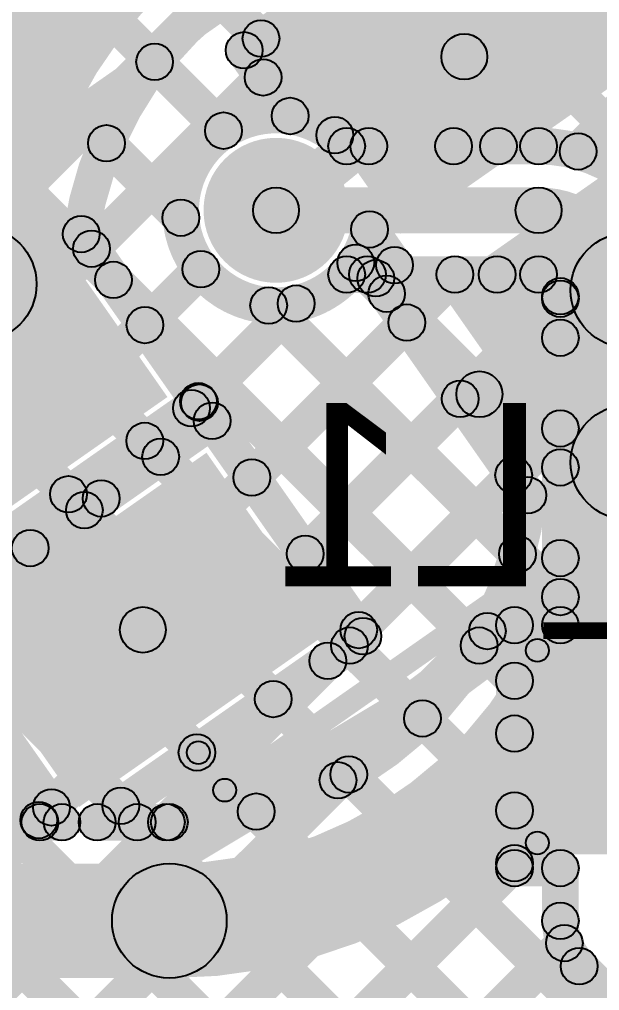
# Model space of a CAD drawing. Header units: millimetres. Extents: x -2.17 to 2.17, y -2.17 to 2.17.
# Drawn here: x 0.752 to 0.8786, y -1.3108 to -1.099 of the extents above; entities that cross this region are included whole.
import ezdxf

# ---------------------------------------------------------------- set-up
doc = ezdxf.new("R2010")
doc.units = ezdxf.units.MM
doc.header["$MEASUREMENT"] = 0
for name, color, linetype in [('BottomLayer', 5, 'Continuous'), ('BottomOverlay', 54, 'Continuous'), ('BottomPaste', 16, 'Continuous'), ('BottomSolder', 6, 'Continuous'), ('Mechanical2', 216, 'Continuous'), ('TopLayer', 1, 'Continuous'), ('TopOverlay', 2, 'Continuous'), ('TopPaste', 8, 'Continuous'), ('TopSolder', 216, 'Continuous'), ('ViaHoleLayer', 16, 'Continuous')]:
    doc.layers.add(name, color=color, linetype=linetype)

# ---------------------------------------------------------------- blocks, each defined once
blk = doc.blocks.new('S______B______B_42')
at = {"layer": 'BottomLayer'}
for points in [[(-0.015, 0.0175), (-0.015, -0.0175), (-0.045, -0.0175), (-0.045, 0.0175)], [(0.045, 0.0175), (0.045, -0.0175), (0.015, -0.0175), (0.015, 0.0175)]]:
    blk.add_hatch(color=5, dxfattribs=at).paths.add_polyline_path(points)
at = {"layer": 'BottomOverlay'}
h = blk.add_hatch(color=54, dxfattribs=at)
edge = h.paths.add_edge_path()
edge.add_arc((-0.049, 0.021), 0.0025, 0, 360)
h = blk.add_hatch(color=54, dxfattribs=at)
edge = h.paths.add_edge_path()
edge.add_arc((-0.049, 0.021), 0.0025, 0, 360)
for points in [[(0.049, 0.0235), (0.049, 0.0185), (-0.049, 0.0185), (-0.049, 0.0235)], [(-0.0515, 0.021), (-0.0465, 0.021), (-0.0465, -0.021), (-0.0515, -0.021)], [(0.0465, 0.021), (0.0515, 0.021), (0.0515, -0.021), (0.0465, -0.021)], [(0.049, -0.0185), (0.049, -0.0235), (-0.049, -0.0235), (-0.049, -0.0185)]]:
    blk.add_hatch(color=54, dxfattribs=at).paths.add_polyline_path(points)
h = blk.add_hatch(color=54, dxfattribs=at)
edge = h.paths.add_edge_path()
edge.add_arc((0.049, 0.021), 0.0025, 0, 360)
h = blk.add_hatch(color=54, dxfattribs=at)
edge = h.paths.add_edge_path()
edge.add_arc((0.049, 0.021), 0.0025, 0, 360)
h = blk.add_hatch(color=54, dxfattribs=at)
edge = h.paths.add_edge_path()
edge.add_arc((-0.049, -0.021), 0.0025, 0, 360)
h = blk.add_hatch(color=54, dxfattribs=at)
edge = h.paths.add_edge_path()
edge.add_arc((-0.049, -0.021), 0.0025, 0, 360)
h = blk.add_hatch(color=54, dxfattribs=at)
edge = h.paths.add_edge_path()
edge.add_arc((0.049, -0.021), 0.0025, 0, 360)
h = blk.add_hatch(color=54, dxfattribs=at)
edge = h.paths.add_edge_path()
edge.add_arc((0.049, -0.021), 0.0025, 0, 360)
at = {"layer": 'BottomPaste'}
for points in [[(-0.015, 0.0175), (-0.015, -0.0175), (-0.045, -0.0175), (-0.045, 0.0175)], [(0.045, 0.0175), (0.045, -0.0175), (0.015, -0.0175), (0.015, 0.0175)]]:
    blk.add_hatch(color=16, dxfattribs=at).paths.add_polyline_path(points)
at = {"layer": 'BottomSolder'}
for points in [[(-0.011, 0.0215), (-0.011, -0.0215), (-0.049, -0.0215), (-0.049, 0.0215)], [(0.049, 0.0215), (0.049, -0.0215), (0.011, -0.0215), (0.011, 0.0215)]]:
    blk.add_hatch(color=6, dxfattribs=at).paths.add_polyline_path(points)
at = {"layer": 'BottomOverlay'}
for centre in [(-0.049, 0.021), (-0.049, 0.021), (0.049, 0.021), (0.049, 0.021), (-0.049, -0.021), (-0.049, -0.021), (0.049, -0.021), (0.049, -0.021)]:
    blk.add_circle(centre, 0.0025, dxfattribs=at)
blk = doc.blocks.new('WS2812B_M____189')
at = {"layer": 'TopLayer'}
for points in [[(-0.09409, 0.05079), (-0.03504, 0.05079), (-0.03504, 0.01142), (-0.09409, 0.01142)], [(0.03504, 0.05079), (0.09409, 0.05079), (0.09409, 0.01142), (0.03504, 0.01142)], [(-0.09409, -0.01142), (-0.03504, -0.01142), (-0.03504, -0.05079), (-0.09409, -0.05079)], [(0.03504, -0.01142), (0.09409, -0.01142), (0.09409, -0.05079), (0.03504, -0.05079)]]:
    blk.add_hatch(color=1, dxfattribs=at).paths.add_polyline_path(points)
at = {"layer": 'TopOverlay'}
for points in [[(-0.07, 0.0675), (-0.07, 0.0725), (0.07, 0.0725), (0.07, 0.0675)], [(-0.0725, -0.06), (-0.0675, -0.06), (-0.0675, -0.07), (-0.0725, -0.07)], [(-0.07, -0.0725), (-0.07, -0.0675), (0.07, -0.0675), (0.07, -0.0725)]]:
    blk.add_hatch(color=2, dxfattribs=at).paths.add_polyline_path(points)
h = blk.add_hatch(color=2, dxfattribs=at)
edge = h.paths.add_edge_path()
edge.add_arc((-0.07, -0.06), 0.0025, 0, 360)
h = blk.add_hatch(color=2, dxfattribs=at)
edge = h.paths.add_edge_path()
edge.add_arc((-0.07, -0.07), 0.0025, 0, 360)
h = blk.add_hatch(color=2, dxfattribs=at)
edge = h.paths.add_edge_path()
edge.add_arc((-0.07, -0.07), 0.0025, 0, 360)
at = {"layer": 'TopPaste'}
for points in [[(-0.09409, 0.05079), (-0.03504, 0.05079), (-0.03504, 0.01142), (-0.09409, 0.01142)], [(0.03504, 0.05079), (0.09409, 0.05079), (0.09409, 0.01142), (0.03504, 0.01142)], [(-0.09409, -0.01142), (-0.03504, -0.01142), (-0.03504, -0.05079), (-0.09409, -0.05079)], [(0.03504, -0.01142), (0.09409, -0.01142), (0.09409, -0.05079), (0.03504, -0.05079)]]:
    blk.add_hatch(color=8, dxfattribs=at).paths.add_polyline_path(points)
at = {"layer": 'TopSolder'}
for points in [[(-0.09809, 0.05479), (-0.03104, 0.05479), (-0.03104, 0.00742), (-0.09809, 0.00742)], [(0.03104, 0.05479), (0.09809, 0.05479), (0.09809, 0.00742), (0.03104, 0.00742)], [(-0.09809, -0.00742), (-0.03104, -0.00742), (-0.03104, -0.05479), (-0.09809, -0.05479)], [(0.03104, -0.00742), (0.09809, -0.00742), (0.09809, -0.05479), (0.03104, -0.05479)]]:
    blk.add_hatch(color=216, dxfattribs=at).paths.add_polyline_path(points)
at = {"layer": 'TopOverlay'}
for centre in [(-0.07, -0.06), (-0.07, -0.07), (-0.07, -0.07)]:
    blk.add_circle(centre, 0.0025, dxfattribs=at)

msp = doc.modelspace()

# ---------------------------------------------------------------- hatches: boundary and pattern name
at = {"layer": 'BottomLayer'}
for points in [[(0.50465, -0.86528), (0.51031, -0.85962), (0.79008, -1.13939), (0.78442, -1.14505)], [(0.61995, -0.86744), (0.62561, -0.86178), (0.93283, -1.169), (0.92717, -1.17466)], [(0.59257, -0.86834), (0.59823, -0.86269), (0.85932, -1.12378), (0.85366, -1.12944)], [(0.54259, -0.87494), (0.54825, -0.86928), (0.79938, -1.12041), (0.79372, -1.12606)], [(0.57045, -0.87451), (0.57611, -0.86885), (0.83104, -1.12378), (0.82538, -1.12944)], [(0.34549, -1.52037), (0.33983, -1.51471), (0.92717, -0.92737), (0.93283, -0.93303)], [(0.55477, -0.94368), (0.56043, -0.93802), (0.86283, -1.24043), (0.85717, -1.24608)], [(0.34549, -1.54865), (0.33983, -1.54299), (0.92717, -0.95565), (0.93283, -0.96131)], [(0.55477, -0.97197), (0.56043, -0.96631), (0.86283, -1.26871), (0.85717, -1.27437)], [(0.47463, -1.44779), (0.46897, -1.44214), (0.92717, -0.98394), (0.93283, -0.98959)], [(0.55477, -1.00025), (0.56043, -0.99459), (0.99712, -1.43128), (0.99146, -1.43694)], [(0.82366, -1.12705), (0.818, -1.12139), (0.92717, -1.01222), (0.93283, -1.01788)], [(0.55477, -1.02853), (0.56043, -1.02288), (0.96883, -1.43128), (0.96317, -1.43694)], [(0.47125, -1.02987), (0.47691, -1.02422), (0.88398, -1.43128), (0.87832, -1.43694)], [(0.49954, -1.02987), (0.5052, -1.02422), (0.91226, -1.43128), (0.90661, -1.43694)], [(0.52782, -1.02987), (0.53348, -1.02422), (0.94055, -1.43128), (0.93489, -1.43694)], [(0.84955, -1.12944), (0.8439, -1.12378), (0.92717, -1.04051), (0.93283, -1.04616)], [(0.87669, -1.13059), (0.87103, -1.12493), (0.92717, -1.06879), (0.93283, -1.07445)], [(0.8234, -1.13061), (0.8234, -1.12261), (0.86525, -1.12261), (0.86525, -1.13061)], [(0.808, -1.14561), (0.808, -1.13561), (0.86525, -1.13561), (0.86525, -1.14561)], [(0.51321, -1.4375), (0.50755, -1.43184), (0.78878, -1.15061), (0.79444, -1.15627)], [(0.57034, -1.43694), (0.56468, -1.43128), (0.84418, -1.15178), (0.84984, -1.15744)], [(0.8234, -1.15861), (0.8234, -1.15061), (0.86525, -1.15061), (0.86525, -1.15861)], [(0.8251, -1.15744), (0.83075, -1.15178), (0.87283, -1.19386), (0.86717, -1.19951)], [(0.85338, -1.15744), (0.85904, -1.15178), (0.87283, -1.16557), (0.86717, -1.17123)], [(0.54205, -1.43694), (0.5364, -1.43128), (0.80955, -1.15813), (0.81521, -1.16378)], [(0.59862, -1.43694), (0.59296, -1.43128), (0.86717, -1.15707), (0.87283, -1.16273)], [(0.80356, -1.16419), (0.80922, -1.15853), (0.87283, -1.22214), (0.86717, -1.2278)], [(0.874, -1.23111), (0.866, -1.23111), (0.866, -1.15936), (0.874, -1.15936)], [(0.6269, -1.43694), (0.62125, -1.43128), (0.86717, -1.18536), (0.87283, -1.19102)], [(0.65519, -1.43694), (0.64953, -1.43128), (0.86717, -1.21364), (0.87283, -1.2193)], [(0.86, -1.23511), (0.86, -1.22711), (0.87, -1.22711), (0.87, -1.23511)], [(0.864, -1.28411), (0.856, -1.28411), (0.856, -1.23111), (0.864, -1.23111)], [(0.68347, -1.43694), (0.67782, -1.43128), (0.85717, -1.25193), (0.86283, -1.25758)], [(0.71176, -1.43694), (0.7061, -1.43128), (0.85717, -1.28021), (0.86283, -1.28587)], [(0.86, -1.28811), (0.86, -1.28011), (0.87, -1.28011), (0.87, -1.28811)], [(0.874, -1.29561), (0.866, -1.29561), (0.866, -1.28411), (0.874, -1.28411)], [(0.74004, -1.43694), (0.73439, -1.43128), (0.86804, -1.29763), (0.87369, -1.30329)], [(0.87127, -1.30834), (0.87693, -1.30268), (0.88993, -1.31568), (0.88427, -1.32134)]]:
    msp.add_hatch(color=5, dxfattribs=at).paths.add_polyline_path(points)
h = msp.add_hatch(color=5, dxfattribs=at)
edge = h.paths.add_edge_path()
edge.add_arc((0.79655, -1.12323), 0.004, 0, 360)
h = msp.add_hatch(color=5, dxfattribs=at)
edge = h.paths.add_edge_path()
edge.add_arc((0.82083, -1.12422), 0.004, 0, 360)
h = msp.add_hatch(color=5, dxfattribs=at)
edge = h.paths.add_edge_path()
edge.add_arc((0.8234, -1.12661), 0.004, 0, 360)
h = msp.add_hatch(color=5, dxfattribs=at)
edge = h.paths.add_edge_path()
edge.add_arc((0.8234, -1.12661), 0.004, 0, 360)
h = msp.add_hatch(color=5, dxfattribs=at)
edge = h.paths.add_edge_path()
edge.add_arc((0.82821, -1.12661), 0.004, 0, 360)
h = msp.add_hatch(color=5, dxfattribs=at)
edge = h.paths.add_edge_path()
edge.add_arc((0.84672, -1.12661), 0.004, 0, 360)
h = msp.add_hatch(color=5, dxfattribs=at)
edge = h.paths.add_edge_path()
edge.add_arc((0.85649, -1.12661), 0.004, 0, 360)
h = msp.add_hatch(color=5, dxfattribs=at)
edge = h.paths.add_edge_path()
edge.add_arc((0.86525, -1.12661), 0.004, 0, 360)
h = msp.add_hatch(color=5, dxfattribs=at)
edge = h.paths.add_edge_path()
edge.add_arc((0.86525, -1.12661), 0.004, 0, 360)
h = msp.add_hatch(color=5, dxfattribs=at)
edge = h.paths.add_edge_path()
edge.add_arc((0.87386, -1.12776), 0.004, 0, 360)
h = msp.add_hatch(color=5, dxfattribs=at)
edge = h.paths.add_edge_path()
edge.add_arc((0.808, -1.14061), 0.01181, 0, 360)
h = msp.add_hatch(color=5, dxfattribs=at)
edge = h.paths.add_edge_path()
edge.add_arc((0.808, -1.14061), 0.005, 0, 360)
h = msp.add_hatch(color=5, dxfattribs=at)
edge = h.paths.add_edge_path()
edge.add_arc((0.86525, -1.14061), 0.005, 0, 360)
h = msp.add_hatch(color=5, dxfattribs=at)
edge = h.paths.add_edge_path()
edge.add_arc((0.86525, -1.14061), 0.005, 0, 360)
h = msp.add_hatch(color=5, dxfattribs=at)
edge = h.paths.add_edge_path()
edge.add_arc((0.78725, -1.14222), 0.004, 0, 360)
h = msp.add_hatch(color=5, dxfattribs=at)
edge = h.paths.add_edge_path()
edge.add_arc((0.79161, -1.15344), 0.004, 0, 360)
h = msp.add_hatch(color=5, dxfattribs=at)
edge = h.paths.add_edge_path()
edge.add_arc((0.8234, -1.15461), 0.004, 0, 360)
h = msp.add_hatch(color=5, dxfattribs=at)
edge = h.paths.add_edge_path()
edge.add_arc((0.8234, -1.15461), 0.004, 0, 360)
h = msp.add_hatch(color=5, dxfattribs=at)
edge = h.paths.add_edge_path()
edge.add_arc((0.82792, -1.15461), 0.004, 0, 360)
h = msp.add_hatch(color=5, dxfattribs=at)
edge = h.paths.add_edge_path()
edge.add_arc((0.84701, -1.15461), 0.004, 0, 360)
h = msp.add_hatch(color=5, dxfattribs=at)
edge = h.paths.add_edge_path()
edge.add_arc((0.85621, -1.15461), 0.004, 0, 360)
h = msp.add_hatch(color=5, dxfattribs=at)
edge = h.paths.add_edge_path()
edge.add_arc((0.86525, -1.15461), 0.004, 0, 360)
h = msp.add_hatch(color=5, dxfattribs=at)
edge = h.paths.add_edge_path()
edge.add_arc((0.86525, -1.15461), 0.004, 0, 360)
h = msp.add_hatch(color=5, dxfattribs=at)
edge = h.paths.add_edge_path()
edge.add_arc((0.87, -1.15936), 0.004, 0, 360)
h = msp.add_hatch(color=5, dxfattribs=at)
edge = h.paths.add_edge_path()
edge.add_arc((0.87, -1.15936), 0.004, 0, 360)
h = msp.add_hatch(color=5, dxfattribs=at)
edge = h.paths.add_edge_path()
edge.add_arc((0.87, -1.1599), 0.004, 0, 360)
h = msp.add_hatch(color=5, dxfattribs=at)
edge = h.paths.add_edge_path()
edge.add_arc((0.80639, -1.16136), 0.004, 0, 360)
h = msp.add_hatch(color=5, dxfattribs=at)
edge = h.paths.add_edge_path()
edge.add_arc((0.81238, -1.16096), 0.004, 0, 360)
h = msp.add_hatch(color=5, dxfattribs=at)
edge = h.paths.add_edge_path()
edge.add_arc((0.87, -1.1684), 0.004, 0, 360)
h = msp.add_hatch(color=5, dxfattribs=at)
edge = h.paths.add_edge_path()
edge.add_arc((0.87, -1.18819), 0.004, 0, 360)
h = msp.add_hatch(color=5, dxfattribs=at)
edge = h.paths.add_edge_path()
edge.add_arc((0.87, -1.19669), 0.004, 0, 360)
h = msp.add_hatch(color=5, dxfattribs=at)
edge = h.paths.add_edge_path()
edge.add_arc((0.87, -1.21647), 0.004, 0, 360)
h = msp.add_hatch(color=5, dxfattribs=at)
edge = h.paths.add_edge_path()
edge.add_arc((0.87, -1.22497), 0.004, 0, 360)
h = msp.add_hatch(color=5, dxfattribs=at)
edge = h.paths.add_edge_path()
edge.add_arc((0.86, -1.23111), 0.004, 0, 360)
h = msp.add_hatch(color=5, dxfattribs=at)
edge = h.paths.add_edge_path()
edge.add_arc((0.86, -1.23111), 0.004, 0, 360)
h = msp.add_hatch(color=5, dxfattribs=at)
edge = h.paths.add_edge_path()
edge.add_arc((0.87, -1.23111), 0.004, 0, 360)
h = msp.add_hatch(color=5, dxfattribs=at)
edge = h.paths.add_edge_path()
edge.add_arc((0.87, -1.23111), 0.004, 0, 360)
h = msp.add_hatch(color=5, dxfattribs=at)
edge = h.paths.add_edge_path()
edge.add_arc((0.86, -1.24325), 0.004, 0, 360)
h = msp.add_hatch(color=5, dxfattribs=at)
edge = h.paths.add_edge_path()
edge.add_arc((0.86, -1.25476), 0.004, 0, 360)
h = msp.add_hatch(color=5, dxfattribs=at)
edge = h.paths.add_edge_path()
edge.add_arc((0.86, -1.27154), 0.004, 0, 360)
h = msp.add_hatch(color=5, dxfattribs=at)
edge = h.paths.add_edge_path()
edge.add_arc((0.86, -1.28304), 0.004, 0, 360)
h = msp.add_hatch(color=5, dxfattribs=at)
edge = h.paths.add_edge_path()
edge.add_arc((0.86, -1.28411), 0.004, 0, 360)
h = msp.add_hatch(color=5, dxfattribs=at)
edge = h.paths.add_edge_path()
edge.add_arc((0.86, -1.28411), 0.004, 0, 360)
h = msp.add_hatch(color=5, dxfattribs=at)
edge = h.paths.add_edge_path()
edge.add_arc((0.87, -1.28411), 0.004, 0, 360)
h = msp.add_hatch(color=5, dxfattribs=at)
edge = h.paths.add_edge_path()
edge.add_arc((0.87, -1.28411), 0.004, 0, 360)
h = msp.add_hatch(color=5, dxfattribs=at)
edge = h.paths.add_edge_path()
edge.add_arc((0.87, -1.29561), 0.004, 0, 360)
h = msp.add_hatch(color=5, dxfattribs=at)
edge = h.paths.add_edge_path()
edge.add_arc((0.87, -1.29561), 0.004, 0, 360)
h = msp.add_hatch(color=5, dxfattribs=at)
edge = h.paths.add_edge_path()
edge.add_arc((0.87, -1.29561), 0.004, 0, 360)
h = msp.add_hatch(color=5, dxfattribs=at)
edge = h.paths.add_edge_path()
edge.add_arc((0.87087, -1.30046), 0.004, 0, 360)
h = msp.add_hatch(color=5, dxfattribs=at)
edge = h.paths.add_edge_path()
edge.add_arc((0.8741, -1.30551), 0.004, 0, 360)
h = msp.add_hatch(color=5, dxfattribs=at)
edge = h.paths.add_edge_path()
edge.add_arc((0.8741, -1.30551), 0.004, 0, 360)
h = msp.add_hatch(color=5, dxfattribs=at)
edge = h.paths.add_edge_path()
edge.add_arc((0.8741, -1.30551), 0.004, 0, 360)
at = {"layer": 'BottomSolder'}
h = msp.add_hatch(color=6, dxfattribs=at)
edge = h.paths.add_edge_path()
edge.add_arc((0.808, -1.14061), 0.01581, 0, 360)
at = {"layer": 'TopLayer'}
for points in [[(0.80333, -1.10898), (0.79874, -1.10242), (0.83793, -1.07498), (0.84252, -1.08154)], [(0.79296, -1.09702), (0.79862, -1.09136), (0.80755, -1.10029), (0.80189, -1.10595)], [(0.79776, -1.10799), (0.80431, -1.10341), (0.81435, -1.11773), (0.80779, -1.12232)], [(0.81116, -1.14448), (0.80484, -1.13674), (0.84589, -1.10323), (0.85221, -1.11097)], [(0.7787, -1.11105), (0.78436, -1.10539), (0.79938, -1.12041), (0.79372, -1.12606)], [(0.7706, -1.15182), (0.76495, -1.14616), (0.80234, -1.10877), (0.808, -1.11443)], [(0.7682, -1.12882), (0.77385, -1.12317), (0.79008, -1.13939), (0.78442, -1.14505)], [(0.76226, -1.14808), (0.76881, -1.1435), (0.79456, -1.18027), (0.78801, -1.18486)], [(0.82512, -1.14706), (0.83167, -1.14247), (0.83713, -1.15026), (0.83057, -1.15485)], [(0.82255, -1.15489), (0.82821, -1.14923), (0.83494, -1.15597), (0.82929, -1.16163)], [(0.83205, -1.1587), (0.82746, -1.15215), (0.83155, -1.14928), (0.83614, -1.15584)], [(0.78225, -1.16846), (0.77659, -1.1628), (0.78878, -1.15061), (0.79444, -1.15627)], [(0.7697, -1.15862), (0.77536, -1.15296), (0.85513, -1.23273), (0.84948, -1.23839)], [(0.82648, -1.15772), (0.83303, -1.15313), (0.86618, -1.20048), (0.85963, -1.20506)], [(0.85522, -1.18482), (0.84948, -1.17663), (0.88186, -1.15396), (0.8876, -1.16215)], [(0.7939, -1.18509), (0.78824, -1.17943), (0.80955, -1.15813), (0.81521, -1.16378)], [(0.80356, -1.16419), (0.80922, -1.15853), (0.86347, -1.21278), (0.85781, -1.21844)], [(0.89723, -1.19561), (0.87223, -1.19561), (0.87223, -1.15805), (0.89723, -1.15805)], [(0.80555, -1.20173), (0.79989, -1.19607), (0.83369, -1.16227), (0.83935, -1.16792)], [(0.74976, -1.21652), (0.74517, -1.20997), (0.78899, -1.17929), (0.79358, -1.18584)], [(0.8172, -1.21836), (0.81154, -1.21271), (0.84534, -1.1789), (0.851, -1.18456)], [(0.77271, -1.20628), (0.76705, -1.20063), (0.78674, -1.18094), (0.79239, -1.1866)], [(0.7567, -1.21756), (0.75211, -1.21101), (0.79176, -1.18325), (0.79635, -1.1898)], [(0.79078, -1.18882), (0.79733, -1.18423), (0.83024, -1.23123), (0.82369, -1.23582)], [(0.77654, -1.19374), (0.7822, -1.18808), (0.78567, -1.19155), (0.78001, -1.19721)], [(0.82885, -1.235), (0.82319, -1.22934), (0.85699, -1.19554), (0.86265, -1.2012)], [(0.75991, -1.20539), (0.76556, -1.19973), (0.76903, -1.2032), (0.76338, -1.20886)], [(0.74687, -1.2172), (0.74806, -1.20929), (0.755, -1.21033), (0.75382, -1.21824)], [(0.67966, -1.2223), (0.68114, -1.21241), (0.77969, -1.22718), (0.77821, -1.23707)], [(0.77129, -1.27739), (0.7667, -1.27083), (0.82467, -1.23024), (0.82926, -1.2368)], [(0.82434, -1.26779), (0.81868, -1.26213), (0.85125, -1.22956), (0.85691, -1.23522)], [(0.8212, -1.2384), (0.82686, -1.23274), (0.84274, -1.24862), (0.83708, -1.25427)], [(0.7869, -1.27694), (0.78125, -1.27128), (0.81647, -1.23606), (0.82213, -1.24171)], [(0.80457, -1.25005), (0.81023, -1.24439), (0.82668, -1.26084), (0.82102, -1.2665)], [(0.74188, -1.25324), (0.74907, -1.24974), (0.76011, -1.27236), (0.75291, -1.27586)], [(0.7422, -1.25378), (0.74875, -1.2492), (0.76459, -1.27182), (0.75804, -1.2764)], [(0.78793, -1.2617), (0.79359, -1.25604), (0.80651, -1.26896), (0.80085, -1.27462)], [(0.7591, -1.27646), (0.75345, -1.2708), (0.75621, -1.26803), (0.76187, -1.27369)], [(0.7713, -1.27335), (0.77695, -1.26769), (0.78055, -1.27128), (0.77489, -1.27694)], [(0.75651, -1.27811), (0.75651, -1.27011), (0.76132, -1.27011), (0.76132, -1.27811)], [(0.76899, -1.27811), (0.76899, -1.27011), (0.78473, -1.27011), (0.78473, -1.27811)], [(0.73002, -1.30811), (0.73002, -1.28311), (0.78473, -1.28311), (0.78473, -1.30811)]]:
    msp.add_hatch(color=1, dxfattribs=at).paths.add_polyline_path(points)
h = msp.add_hatch(color=1, dxfattribs=at)
edge = h.paths.add_edge_path()
edge.add_arc((0.80472, -1.10312), 0.004, 0, 360)
h = msp.add_hatch(color=1, dxfattribs=at)
edge = h.paths.add_edge_path()
edge.add_arc((0.80104, -1.1057), 0.004, 0, 360)
h = msp.add_hatch(color=1, dxfattribs=at)
edge = h.paths.add_edge_path()
edge.add_arc((0.80104, -1.1057), 0.004, 0, 360)
h = msp.add_hatch(color=1, dxfattribs=at)
edge = h.paths.add_edge_path()
edge.add_arc((0.84905, -1.1071), 0.005, 0, 360)
h = msp.add_hatch(color=1, dxfattribs=at)
edge = h.paths.add_edge_path()
edge.add_arc((0.78153, -1.10822), 0.004, 0, 360)
h = msp.add_hatch(color=1, dxfattribs=at)
edge = h.paths.add_edge_path()
edge.add_arc((0.80517, -1.1116), 0.004, 0, 360)
h = msp.add_hatch(color=1, dxfattribs=at)
edge = h.paths.add_edge_path()
edge.add_arc((0.81107, -1.12003), 0.004, 0, 360)
h = msp.add_hatch(color=1, dxfattribs=at)
edge = h.paths.add_edge_path()
edge.add_arc((0.81107, -1.12003), 0.004, 0, 360)
h = msp.add_hatch(color=1, dxfattribs=at)
edge = h.paths.add_edge_path()
edge.add_arc((0.79655, -1.12323), 0.004, 0, 360)
h = msp.add_hatch(color=1, dxfattribs=at)
edge = h.paths.add_edge_path()
edge.add_arc((0.77102, -1.12599), 0.004, 0, 360)
h = msp.add_hatch(color=1, dxfattribs=at)
edge = h.paths.add_edge_path()
edge.add_arc((0.808, -1.14061), 0.01181, 0, 360)
h = msp.add_hatch(color=1, dxfattribs=at)
edge = h.paths.add_edge_path()
edge.add_arc((0.808, -1.14061), 0.005, 0, 360)
h = msp.add_hatch(color=1, dxfattribs=at)
edge = h.paths.add_edge_path()
edge.add_arc((0.78725, -1.14222), 0.004, 0, 360)
h = msp.add_hatch(color=1, dxfattribs=at)
edge = h.paths.add_edge_path()
edge.add_arc((0.76553, -1.14579), 0.004, 0, 360)
h = msp.add_hatch(color=1, dxfattribs=at)
edge = h.paths.add_edge_path()
edge.add_arc((0.76553, -1.14579), 0.004, 0, 360)
h = msp.add_hatch(color=1, dxfattribs=at)
edge = h.paths.add_edge_path()
edge.add_arc((0.82839, -1.14477), 0.004, 0, 360)
h = msp.add_hatch(color=1, dxfattribs=at)
edge = h.paths.add_edge_path()
edge.add_arc((0.82839, -1.14477), 0.004, 0, 360)
h = msp.add_hatch(color=1, dxfattribs=at)
edge = h.paths.add_edge_path()
edge.add_arc((0.74327, -1.1567), 0.0125, 0, 360)
h = msp.add_hatch(color=1, dxfattribs=at)
edge = h.paths.add_edge_path()
edge.add_arc((0.74327, -1.1567), 0.0125, 0, 360)
h = msp.add_hatch(color=1, dxfattribs=at)
edge = h.paths.add_edge_path()
edge.add_arc((0.76777, -1.14899), 0.004, 0, 360)
h = msp.add_hatch(color=1, dxfattribs=at)
edge = h.paths.add_edge_path()
edge.add_arc((0.88473, -1.15805), 0.0125, 0, 360)
h = msp.add_hatch(color=1, dxfattribs=at)
edge = h.paths.add_edge_path()
edge.add_arc((0.88473, -1.15805), 0.0125, 0, 360)
h = msp.add_hatch(color=1, dxfattribs=at)
edge = h.paths.add_edge_path()
edge.add_arc((0.82538, -1.15206), 0.004, 0, 360)
h = msp.add_hatch(color=1, dxfattribs=at)
edge = h.paths.add_edge_path()
edge.add_arc((0.79161, -1.15344), 0.004, 0, 360)
h = msp.add_hatch(color=1, dxfattribs=at)
edge = h.paths.add_edge_path()
edge.add_arc((0.83385, -1.15256), 0.004, 0, 360)
h = msp.add_hatch(color=1, dxfattribs=at)
edge = h.paths.add_edge_path()
edge.add_arc((0.83385, -1.15256), 0.004, 0, 360)
h = msp.add_hatch(color=1, dxfattribs=at)
edge = h.paths.add_edge_path()
edge.add_arc((0.77253, -1.15579), 0.004, 0, 360)
h = msp.add_hatch(color=1, dxfattribs=at)
edge = h.paths.add_edge_path()
edge.add_arc((0.82975, -1.15543), 0.004, 0, 360)
h = msp.add_hatch(color=1, dxfattribs=at)
edge = h.paths.add_edge_path()
edge.add_arc((0.82975, -1.15543), 0.004, 0, 360)
h = msp.add_hatch(color=1, dxfattribs=at)
edge = h.paths.add_edge_path()
edge.add_arc((0.83212, -1.1588), 0.004, 0, 360)
h = msp.add_hatch(color=1, dxfattribs=at)
edge = h.paths.add_edge_path()
edge.add_arc((0.80639, -1.16136), 0.004, 0, 360)
h = msp.add_hatch(color=1, dxfattribs=at)
edge = h.paths.add_edge_path()
edge.add_arc((0.81238, -1.16096), 0.004, 0, 360)
h = msp.add_hatch(color=1, dxfattribs=at)
edge = h.paths.add_edge_path()
edge.add_arc((0.77942, -1.16563), 0.004, 0, 360)
h = msp.add_hatch(color=1, dxfattribs=at)
edge = h.paths.add_edge_path()
edge.add_arc((0.83652, -1.1651), 0.004, 0, 360)
h = msp.add_hatch(color=1, dxfattribs=at)
edge = h.paths.add_edge_path()
edge.add_arc((0.85235, -1.18073), 0.005, 0, 360)
h = msp.add_hatch(color=1, dxfattribs=at)
edge = h.paths.add_edge_path()
edge.add_arc((0.84817, -1.18173), 0.004, 0, 360)
h = msp.add_hatch(color=1, dxfattribs=at)
edge = h.paths.add_edge_path()
edge.add_arc((0.78956, -1.18377), 0.004, 0, 360)
h = msp.add_hatch(color=1, dxfattribs=at)
edge = h.paths.add_edge_path()
edge.add_arc((0.79107, -1.18226), 0.004, 0, 360)
h = msp.add_hatch(color=1, dxfattribs=at)
edge = h.paths.add_edge_path()
edge.add_arc((0.79128, -1.18257), 0.004, 0, 360)
h = msp.add_hatch(color=1, dxfattribs=at)
edge = h.paths.add_edge_path()
edge.add_arc((0.79128, -1.18257), 0.004, 0, 360)
h = msp.add_hatch(color=1, dxfattribs=at)
edge = h.paths.add_edge_path()
edge.add_arc((0.79406, -1.18653), 0.004, 0, 360)
h = msp.add_hatch(color=1, dxfattribs=at)
edge = h.paths.add_edge_path()
edge.add_arc((0.79406, -1.18653), 0.004, 0, 360)
h = msp.add_hatch(color=1, dxfattribs=at)
edge = h.paths.add_edge_path()
edge.add_arc((0.88473, -1.19561), 0.0125, 0, 360)
h = msp.add_hatch(color=1, dxfattribs=at)
edge = h.paths.add_edge_path()
edge.add_arc((0.88473, -1.19561), 0.0125, 0, 360)
h = msp.add_hatch(color=1, dxfattribs=at)
edge = h.paths.add_edge_path()
edge.add_arc((0.77937, -1.19091), 0.004, 0, 360)
h = msp.add_hatch(color=1, dxfattribs=at)
edge = h.paths.add_edge_path()
edge.add_arc((0.78284, -1.19438), 0.004, 0, 360)
h = msp.add_hatch(color=1, dxfattribs=at)
edge = h.paths.add_edge_path()
edge.add_arc((0.80272, -1.1989), 0.004, 0, 360)
h = msp.add_hatch(color=1, dxfattribs=at)
edge = h.paths.add_edge_path()
edge.add_arc((0.85982, -1.19837), 0.004, 0, 360)
h = msp.add_hatch(color=1, dxfattribs=at)
edge = h.paths.add_edge_path()
edge.add_arc((0.76273, -1.20256), 0.004, 0, 360)
h = msp.add_hatch(color=1, dxfattribs=at)
edge = h.paths.add_edge_path()
edge.add_arc((0.8629, -1.20277), 0.004, 0, 360)
h = msp.add_hatch(color=1, dxfattribs=at)
edge = h.paths.add_edge_path()
edge.add_arc((0.8629, -1.20277), 0.004, 0, 360)
h = msp.add_hatch(color=1, dxfattribs=at)
edge = h.paths.add_edge_path()
edge.add_arc((0.76988, -1.20346), 0.004, 0, 360)
h = msp.add_hatch(color=1, dxfattribs=at)
edge = h.paths.add_edge_path()
edge.add_arc((0.7662, -1.20603), 0.004, 0, 360)
h = msp.add_hatch(color=1, dxfattribs=at)
edge = h.paths.add_edge_path()
edge.add_arc((0.75441, -1.21429), 0.004, 0, 360)
h = msp.add_hatch(color=1, dxfattribs=at)
edge = h.paths.add_edge_path()
edge.add_arc((0.75441, -1.21429), 0.004, 0, 360)
h = msp.add_hatch(color=1, dxfattribs=at)
edge = h.paths.add_edge_path()
edge.add_arc((0.81437, -1.21553), 0.004, 0, 360)
h = msp.add_hatch(color=1, dxfattribs=at)
edge = h.paths.add_edge_path()
edge.add_arc((0.86064, -1.21561), 0.004, 0, 360)
h = msp.add_hatch(color=1, dxfattribs=at)
edge = h.paths.add_edge_path()
edge.add_arc((0.77895, -1.23212), 0.005, 0, 360)
h = msp.add_hatch(color=1, dxfattribs=at)
edge = h.paths.add_edge_path()
edge.add_arc((0.82602, -1.23217), 0.004, 0, 360)
h = msp.add_hatch(color=1, dxfattribs=at)
edge = h.paths.add_edge_path()
edge.add_arc((0.85408, -1.23239), 0.004, 0, 360)
h = msp.add_hatch(color=1, dxfattribs=at)
edge = h.paths.add_edge_path()
edge.add_arc((0.82696, -1.23352), 0.004, 0, 360)
h = msp.add_hatch(color=1, dxfattribs=at)
edge = h.paths.add_edge_path()
edge.add_arc((0.82696, -1.23352), 0.004, 0, 360)
h = msp.add_hatch(color=1, dxfattribs=at)
edge = h.paths.add_edge_path()
edge.add_arc((0.82403, -1.23557), 0.004, 0, 360)
h = msp.add_hatch(color=1, dxfattribs=at)
edge = h.paths.add_edge_path()
edge.add_arc((0.8523, -1.23556), 0.004, 0, 360)
h = msp.add_hatch(color=1, dxfattribs=at)
edge = h.paths.add_edge_path()
edge.add_arc((0.8193, -1.23889), 0.004, 0, 360)
h = msp.add_hatch(color=1, dxfattribs=at)
edge = h.paths.add_edge_path()
edge.add_arc((0.8074, -1.24722), 0.004, 0, 360)
h = msp.add_hatch(color=1, dxfattribs=at)
edge = h.paths.add_edge_path()
edge.add_arc((0.83991, -1.25145), 0.004, 0, 360)
h = msp.add_hatch(color=1, dxfattribs=at)
edge = h.paths.add_edge_path()
edge.add_arc((0.79076, -1.25887), 0.004, 0, 360)
h = msp.add_hatch(color=1, dxfattribs=at)
edge = h.paths.add_edge_path()
edge.add_arc((0.82385, -1.26367), 0.004, 0, 360)
h = msp.add_hatch(color=1, dxfattribs=at)
edge = h.paths.add_edge_path()
edge.add_arc((0.82151, -1.26496), 0.004, 0, 360)
h = msp.add_hatch(color=1, dxfattribs=at)
edge = h.paths.add_edge_path()
edge.add_arc((0.75904, -1.27086), 0.004, 0, 360)
h = msp.add_hatch(color=1, dxfattribs=at)
edge = h.paths.add_edge_path()
edge.add_arc((0.77413, -1.27052), 0.004, 0, 360)
h = msp.add_hatch(color=1, dxfattribs=at)
edge = h.paths.add_edge_path()
edge.add_arc((0.80368, -1.27179), 0.004, 0, 360)
h = msp.add_hatch(color=1, dxfattribs=at)
edge = h.paths.add_edge_path()
edge.add_arc((0.75627, -1.27363), 0.004, 0, 360)
h = msp.add_hatch(color=1, dxfattribs=at)
edge = h.paths.add_edge_path()
edge.add_arc((0.75651, -1.27411), 0.004, 0, 360)
h = msp.add_hatch(color=1, dxfattribs=at)
edge = h.paths.add_edge_path()
edge.add_arc((0.75651, -1.27411), 0.004, 0, 360)
h = msp.add_hatch(color=1, dxfattribs=at)
edge = h.paths.add_edge_path()
edge.add_arc((0.76132, -1.27411), 0.004, 0, 360)
h = msp.add_hatch(color=1, dxfattribs=at)
edge = h.paths.add_edge_path()
edge.add_arc((0.76132, -1.27411), 0.004, 0, 360)
h = msp.add_hatch(color=1, dxfattribs=at)
edge = h.paths.add_edge_path()
edge.add_arc((0.76899, -1.27411), 0.004, 0, 360)
h = msp.add_hatch(color=1, dxfattribs=at)
edge = h.paths.add_edge_path()
edge.add_arc((0.76899, -1.27411), 0.004, 0, 360)
h = msp.add_hatch(color=1, dxfattribs=at)
edge = h.paths.add_edge_path()
edge.add_arc((0.77772, -1.27411), 0.004, 0, 360)
h = msp.add_hatch(color=1, dxfattribs=at)
edge = h.paths.add_edge_path()
edge.add_arc((0.78408, -1.27411), 0.004, 0, 360)
h = msp.add_hatch(color=1, dxfattribs=at)
edge = h.paths.add_edge_path()
edge.add_arc((0.78473, -1.27411), 0.004, 0, 360)
h = msp.add_hatch(color=1, dxfattribs=at)
edge = h.paths.add_edge_path()
edge.add_arc((0.78473, -1.27411), 0.004, 0, 360)
h = msp.add_hatch(color=1, dxfattribs=at)
edge = h.paths.add_edge_path()
edge.add_arc((0.78473, -1.29561), 0.0125, 0, 360)
h = msp.add_hatch(color=1, dxfattribs=at)
edge = h.paths.add_edge_path()
edge.add_arc((0.78473, -1.29561), 0.0125, 0, 360)
at = {"layer": 'ViaHoleLayer'}
h = msp.add_hatch(color=16, dxfattribs=at)
edge = h.paths.add_edge_path()
edge.add_arc((0.808, -1.14061), 0.00591, 0, 360)

# ---------------------------------------------------------------- linework, layer by layer
at = {"layer": 'BottomLayer'}
for points, const_width in [([(0.8234, -1.15461, -2.586356), (0.8234, -1.12661)], 0.008), ([(0.86525, -1.12661, -0.414214), (0.898, -1.15936)], 0.008), ([(0.86525, -1.14061, -0.414214), (0.884, -1.15936)], 0.01), ([(0.86525, -1.15461, -0.414214), (0.87, -1.15936)], 0.008), ([(0.8741, -1.30551, -0.198912), (0.87, -1.29561)], 0.008), ([(0.8741, -1.30551, -0.198912), (0.87, -1.29561)], 0.008)]:
    msp.add_lwpolyline(points, format="xyb", dxfattribs=dict(at, const_width=const_width))
for centre, radius in [((0.79655, -1.12323), 0.004), ((0.82083, -1.12422), 0.004), ((0.8234, -1.12661), 0.004), ((0.8234, -1.12661), 0.004), ((0.82821, -1.12661), 0.004), ((0.84672, -1.12661), 0.004), ((0.85649, -1.12661), 0.004), ((0.86525, -1.12661), 0.004), ((0.86525, -1.12661), 0.004), ((0.87386, -1.12776), 0.004), ((0.808, -1.14061), 0.005), ((0.86525, -1.14061), 0.005), ((0.86525, -1.14061), 0.005), ((0.78725, -1.14222), 0.004), ((0.79161, -1.15344), 0.004), ((0.8234, -1.15461), 0.004), ((0.8234, -1.15461), 0.004), ((0.82792, -1.15461), 0.004), ((0.84701, -1.15461), 0.004), ((0.85621, -1.15461), 0.004), ((0.86525, -1.15461), 0.004), ((0.86525, -1.15461), 0.004), ((0.87, -1.15936), 0.004), ((0.87, -1.15936), 0.004), ((0.87, -1.1599), 0.004), ((0.80639, -1.16136), 0.004), ((0.81238, -1.16096), 0.004), ((0.87, -1.1684), 0.004), ((0.87, -1.18819), 0.004), ((0.87, -1.19669), 0.004), ((0.87, -1.21647), 0.004), ((0.87, -1.22497), 0.004), ((0.86, -1.23111), 0.004), ((0.86, -1.23111), 0.004), ((0.87, -1.23111), 0.004), ((0.87, -1.23111), 0.004), ((0.86, -1.24325), 0.004), ((0.86, -1.25476), 0.004), ((0.86, -1.27154), 0.004), ((0.86, -1.28304), 0.004), ((0.86, -1.28411), 0.004), ((0.86, -1.28411), 0.004), ((0.87, -1.28411), 0.004), ((0.87, -1.28411), 0.004), ((0.87, -1.29561), 0.004), ((0.87, -1.29561), 0.004), ((0.87, -1.29561), 0.004), ((0.87087, -1.30046), 0.004), ((0.8741, -1.30551), 0.004), ((0.8741, -1.30551), 0.004), ((0.8741, -1.30551), 0.004)]:
    msp.add_circle(centre, radius, dxfattribs=at)
at = {"layer": 'Mechanical2', "const_width": 0.01}
for points in [[(2.16535, 0.001, 1), (-2.16535, 0.001, 1)], [(2.08135, -0.01, 1), (-2.04935, -0.01, 1)], [(1.84055, 0.001, 1), (-1.84055, 0.001, 1)], [(1.6437, 0.001, 1), (-1.6437, 0.001, 1)], [(1.50394, 0, 1), (-1.50394, 0, 1)], [(1.30709, 0.001, 1), (-1.30709, 0.001, 1)], [(1.17323, 0.001, 1), (-1.17323, 0.001, 1)]]:
    msp.add_lwpolyline(points, format="xyb", close=True, dxfattribs=at)
at = {"layer": 'TopLayer'}
for points, const_width in [([(0.74327, -1.1567, -0.414214), (0.84327, -1.0567)], 0.025), ([(0.76553, -1.14579, -0.362923), (0.84023, -1.07826)], 0.008), ([(0.82839, -1.14477, -2.326546), (0.81107, -1.12003)], 0.008), ([(0.91229, -1.18561, -0.414214), (0.88473, -1.15805)], 0.025), ([(0.88473, -1.19561, -0.414214), (0.78473, -1.29561)], 0.025), ([(0.8629, -1.20277, -0.387711), (0.78473, -1.27411)], 0.008)]:
    msp.add_lwpolyline(points, format="xyb", dxfattribs=dict(at, const_width=const_width))
for centre, radius in [((0.80472, -1.10312), 0.004), ((0.80104, -1.1057), 0.004), ((0.80104, -1.1057), 0.004), ((0.84905, -1.1071), 0.005), ((0.78153, -1.10822), 0.004), ((0.80517, -1.1116), 0.004), ((0.81107, -1.12003), 0.004), ((0.81107, -1.12003), 0.004), ((0.79655, -1.12323), 0.004), ((0.77102, -1.12599), 0.004), ((0.808, -1.14061), 0.005), ((0.78725, -1.14222), 0.004), ((0.76553, -1.14579), 0.004), ((0.76553, -1.14579), 0.004), ((0.82839, -1.14477), 0.004), ((0.82839, -1.14477), 0.004), ((0.74327, -1.1567), 0.0125), ((0.74327, -1.1567), 0.0125), ((0.76777, -1.14899), 0.004), ((0.88473, -1.15805), 0.0125), ((0.88473, -1.15805), 0.0125), ((0.82538, -1.15206), 0.004), ((0.79161, -1.15344), 0.004), ((0.83385, -1.15256), 0.004), ((0.83385, -1.15256), 0.004), ((0.77253, -1.15579), 0.004), ((0.82975, -1.15543), 0.004), ((0.82975, -1.15543), 0.004), ((0.83212, -1.1588), 0.004), ((0.80639, -1.16136), 0.004), ((0.81238, -1.16096), 0.004), ((0.77942, -1.16563), 0.004), ((0.83652, -1.1651), 0.004), ((0.85235, -1.18073), 0.005), ((0.84817, -1.18173), 0.004), ((0.78956, -1.18377), 0.004), ((0.79107, -1.18226), 0.004), ((0.79128, -1.18257), 0.004), ((0.79128, -1.18257), 0.004), ((0.79406, -1.18653), 0.004), ((0.79406, -1.18653), 0.004), ((0.88473, -1.19561), 0.0125), ((0.88473, -1.19561), 0.0125), ((0.77937, -1.19091), 0.004), ((0.78284, -1.19438), 0.004), ((0.80272, -1.1989), 0.004), ((0.85982, -1.19837), 0.004), ((0.76273, -1.20256), 0.004), ((0.8629, -1.20277), 0.004), ((0.8629, -1.20277), 0.004), ((0.76988, -1.20346), 0.004), ((0.7662, -1.20603), 0.004), ((0.75441, -1.21429), 0.004), ((0.75441, -1.21429), 0.004), ((0.81437, -1.21553), 0.004), ((0.86064, -1.21561), 0.004), ((0.77895, -1.23212), 0.005), ((0.82602, -1.23217), 0.004), ((0.85408, -1.23239), 0.004), ((0.82696, -1.23352), 0.004), ((0.82696, -1.23352), 0.004), ((0.82403, -1.23557), 0.004), ((0.8523, -1.23556), 0.004), ((0.8193, -1.23889), 0.004), ((0.8074, -1.24722), 0.004), ((0.83991, -1.25145), 0.004), ((0.79076, -1.25887), 0.004), ((0.82385, -1.26367), 0.004), ((0.82151, -1.26496), 0.004), ((0.75904, -1.27086), 0.004), ((0.77413, -1.27052), 0.004), ((0.80368, -1.27179), 0.004), ((0.75627, -1.27363), 0.004), ((0.75651, -1.27411), 0.004), ((0.75651, -1.27411), 0.004), ((0.76132, -1.27411), 0.004), ((0.76132, -1.27411), 0.004), ((0.76899, -1.27411), 0.004), ((0.76899, -1.27411), 0.004), ((0.77772, -1.27411), 0.004), ((0.78408, -1.27411), 0.004), ((0.78473, -1.27411), 0.004), ((0.78473, -1.27411), 0.004), ((0.78473, -1.29561), 0.0125), ((0.78473, -1.29561), 0.0125)]:
    msp.add_circle(centre, radius, dxfattribs=at)

# ---------------------------------------------------------------- block references
for name, p, rotation in [('WS2812B_M____189', (0.814, -1.16961), 35), ('S______B______B_42', (0.914, -1.25761), 180)]:
    msp.add_blockref(name, p, dxfattribs=dict(rotation=rotation))

# ---------------------------------------------------------------- texts
at = {"layer": 'BottomOverlay', "text_generation_flag": 2}
msp.add_text('SB_L1', height=0.04, dxfattribs=at).set_placement((0.968, -1.22261))

doc.saveas('drawing.dxf')
